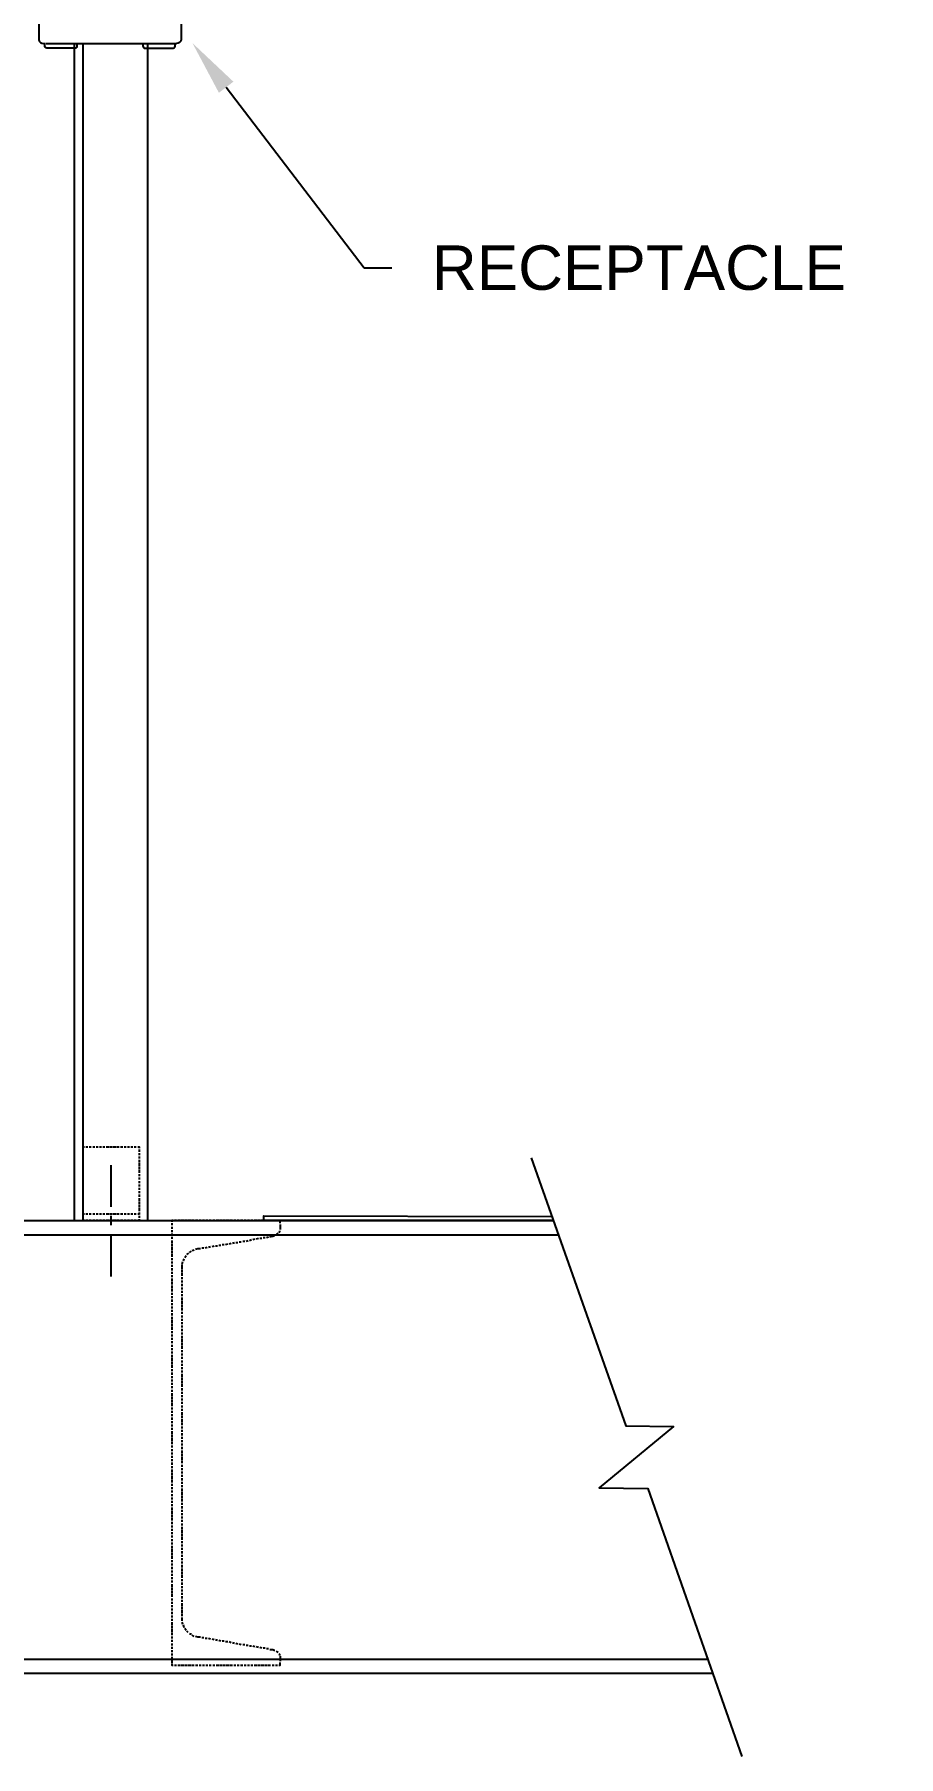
# Model space of a CAD drawing. Header units: feet. Extents: x -159 to 1687, y 0 to 1556.
# Drawn here: x 1426.48 to 1449.81, y 996.34 to 1042.83 of the extents above; entities that cross this region are included whole.
import ezdxf
from ezdxf import colors
from ezdxf.entities.mleader import LeaderData, LeaderLine
from ezdxf.math import Vec2, Vec3

# ---------------------------------------------------------------- set-up
doc = ezdxf.new("R2010")
doc.units = ezdxf.units.FT
doc.header["$MEASUREMENT"] = 0
for name, color, linetype in [('G-ANNO-TEXT', 1, 'Continuous'), ('PDF8_0', 7, 'Continuous'), ('PDF8_LP_OBJ-Hidden', 7, 'Continuous'), ('PDF8_LP_OBJ-Misc', 7, 'Continuous'), ('PDF8_LP_OBJ-Text', 7, 'Continuous'), ('PDF8_Top Plate', 7, 'Continuous')]:
    doc.layers.add(name, color=color, linetype=linetype)
doc.styles.add('NEI-A', font='arial.ttf')

msp = doc.modelspace()

# ---------------------------------------------------------------- linework, layer by layer
at = {"layer": 'PDF8_0', "lineweight": 25}
msp.add_lwpolyline([(1439.88849, 1012.50026), (1442.4474, 1005.26535), (1443.73606, 1005.24695), (1441.72943, 1003.5901), (1443.0365, 1003.57169), (1445.577, 996.33678)], dxfattribs=at)
at = {"layer": 'PDF8_LP_OBJ-Hidden', "lineweight": 25}
for points in [[(1427.79349, 1012.75799), (1427.79349, 1012.79481), (1427.83031, 1012.79481)], [(1427.79349, 1012.66594), (1427.79349, 1012.72117)], [(1427.79349, 1012.5739), (1427.79349, 1012.62912)], [(1427.86713, 1012.79481), (1427.92236, 1012.79481)], [(1427.95918, 1012.79481), (1428.01441, 1012.79481)], [(1428.05123, 1012.79481), (1428.10645, 1012.79481)], [(1428.14327, 1012.79481), (1428.1985, 1012.79481)], [(1428.23532, 1012.79481), (1428.29055, 1012.79481)], [(1428.32737, 1012.79481), (1428.3826, 1012.79481)], [(1428.41942, 1012.79481), (1428.49305, 1012.79481)], [(1428.51146, 1012.79481), (1428.5851, 1012.79481)], [(1428.60351, 1012.79481), (1428.67715, 1012.79481)], [(1428.69556, 1012.79481), (1428.76919, 1012.79481)], [(1428.80601, 1012.79481), (1428.86124, 1012.79481)], [(1428.89806, 1012.79481), (1428.95329, 1012.79481)], [(1428.99011, 1012.79481), (1429.04534, 1012.79481)], [(1429.08215, 1012.79481), (1429.13738, 1012.79481)], [(1429.1742, 1012.79481), (1429.22943, 1012.79481)], [(1429.26625, 1012.79481), (1429.30307, 1012.79481), (1429.30307, 1012.75799)], [(1429.30307, 1012.72117), (1429.30307, 1012.66594)], [(1429.30307, 1012.62912), (1429.30307, 1012.5739)], [(1427.79349, 1012.48185), (1427.79349, 1012.53708)], [(1427.79349, 1012.37139), (1427.79349, 1012.44503)], [(1427.79349, 1012.27935), (1427.79349, 1012.35298)], [(1427.79349, 1012.1873), (1427.79349, 1012.26094)], [(1427.79349, 1012.09525), (1427.79349, 1012.16889)], [(1429.30307, 1012.53708), (1429.30307, 1012.48185)], [(1429.30307, 1012.44503), (1429.30307, 1012.37139)], [(1429.30307, 1012.35298), (1429.30307, 1012.27935)], [(1429.30307, 1012.26094), (1429.30307, 1012.1873)], [(1429.30307, 1012.16889), (1429.30307, 1012.09525)], [(1427.79349, 1012.0032), (1427.79349, 1012.05843)], [(1427.79349, 1011.91116), (1427.79349, 1011.96639)], [(1427.79349, 1011.81911), (1427.79349, 1011.87434)], [(1427.79349, 1011.72706), (1427.79349, 1011.78229)], [(1427.79349, 1011.63502), (1427.79349, 1011.69024)], [(1429.30307, 1012.05843), (1429.30307, 1012.0032)], [(1429.30307, 1011.96639), (1429.30307, 1011.91116)], [(1429.30307, 1011.87434), (1429.30307, 1011.81911)], [(1429.30307, 1011.78229), (1429.30307, 1011.72706)], [(1429.30307, 1011.69024), (1429.30307, 1011.63502)], [(1427.79349, 1011.54297), (1427.79349, 1011.5982)], [(1427.79349, 1011.45092), (1427.79349, 1011.50615)], [(1427.79349, 1011.34047), (1427.79349, 1011.4141)], [(1427.79349, 1011.24842), (1427.79349, 1011.32206)], [(1427.79349, 1011.15637), (1427.79349, 1011.23001)], [(1429.30307, 1011.5982), (1429.30307, 1011.54297)], [(1429.30307, 1011.50615), (1429.30307, 1011.45092)], [(1429.30307, 1011.4141), (1429.30307, 1011.34047)], [(1429.30307, 1011.32206), (1429.30307, 1011.24842)], [(1429.30307, 1011.23001), (1429.30307, 1011.15637)], [(1427.79349, 1011.06432), (1427.79349, 1011.13796)], [(1427.79349, 1010.97228), (1427.79349, 1011.0275)], [(1427.79349, 1010.99069), (1427.83031, 1010.99069)], [(1427.79349, 1010.88023), (1427.79349, 1010.93546)], [(1427.83031, 1010.80659), (1427.79349, 1010.80659), (1427.79349, 1010.84341)], [(1427.86713, 1010.99069), (1427.92236, 1010.99069)], [(1427.92236, 1010.80659), (1427.86713, 1010.80659)], [(1427.95918, 1010.99069), (1428.01441, 1010.99069)], [(1428.01441, 1010.80659), (1427.95918, 1010.80659)], [(1428.05123, 1010.99069), (1428.10645, 1010.99069)], [(1428.10645, 1010.80659), (1428.05123, 1010.80659)], [(1428.14327, 1010.99069), (1428.1985, 1010.99069)], [(1428.1985, 1010.80659), (1428.14327, 1010.80659)], [(1428.23532, 1010.99069), (1428.29055, 1010.99069)], [(1428.29055, 1010.80659), (1428.23532, 1010.80659)], [(1428.32737, 1010.99069), (1428.3826, 1010.99069)], [(1428.3826, 1010.80659), (1428.32737, 1010.80659)], [(1428.41942, 1010.99069), (1428.49305, 1010.99069)], [(1428.49305, 1010.80659), (1428.41942, 1010.80659)], [(1428.51146, 1010.99069), (1428.5851, 1010.99069)], [(1428.5851, 1010.80659), (1428.51146, 1010.80659)], [(1428.60351, 1010.99069), (1428.67715, 1010.99069)], [(1428.67715, 1010.80659), (1428.60351, 1010.80659)], [(1428.69556, 1010.99069), (1428.76919, 1010.99069)], [(1428.76919, 1010.80659), (1428.69556, 1010.80659)], [(1428.80601, 1010.99069), (1428.86124, 1010.99069)], [(1428.86124, 1010.80659), (1428.80601, 1010.80659)], [(1428.89806, 1010.99069), (1428.95329, 1010.99069)], [(1428.95329, 1010.80659), (1428.89806, 1010.80659)], [(1428.99011, 1010.99069), (1429.04534, 1010.99069)], [(1429.04534, 1010.80659), (1428.99011, 1010.80659)], [(1429.08215, 1010.99069), (1429.13738, 1010.99069)], [(1429.13738, 1010.80659), (1429.08215, 1010.80659)], [(1429.1742, 1010.99069), (1429.22943, 1010.99069)], [(1429.22943, 1010.80659), (1429.1742, 1010.80659)], [(1429.26625, 1010.99069), (1429.30307, 1010.99069)], [(1429.30307, 1010.84341), (1429.30307, 1010.80659), (1429.26625, 1010.80659)], [(1429.30307, 1011.13796), (1429.30307, 1011.06432)], [(1429.30307, 1011.0275), (1429.30307, 1010.97228)], [(1429.30307, 1010.93546), (1429.30307, 1010.88023)], [(1430.22354, 1010.80659), (1430.18672, 1010.80659), (1430.18672, 1010.76977)], [(1430.18672, 1010.73295), (1430.18672, 1010.67773)], [(1430.31559, 1010.80659), (1430.26036, 1010.80659)], [(1430.42604, 1010.80659), (1430.3524, 1010.80659)], [(1430.51809, 1010.80659), (1430.44445, 1010.80659)], [(1430.61014, 1010.80659), (1430.5365, 1010.80659)], [(1430.70218, 1010.80659), (1430.62855, 1010.80659)], [(1430.79423, 1010.80659), (1430.72059, 1010.80659)], [(1430.88628, 1010.80659), (1430.83105, 1010.80659)], [(1430.97833, 1010.80659), (1430.9231, 1010.80659)], [(1431.07037, 1010.80659), (1431.01514, 1010.80659)], [(1431.16242, 1010.80659), (1431.10719, 1010.80659)], [(1431.25447, 1010.80659), (1431.19924, 1010.80659)], [(1431.34651, 1010.80659), (1431.29129, 1010.80659)], [(1431.45697, 1010.80659), (1431.38333, 1010.80659)], [(1431.54902, 1010.80659), (1431.47538, 1010.80659)], [(1431.64106, 1010.80659), (1431.56743, 1010.80659)], [(1431.73311, 1010.80659), (1431.65947, 1010.80659)], [(1431.82516, 1010.80659), (1431.75152, 1010.80659)], [(1431.91721, 1010.80659), (1431.86198, 1010.80659)], [(1432.00925, 1010.80659), (1431.95402, 1010.80659)], [(1432.1013, 1010.80659), (1432.04607, 1010.80659)], [(1432.19335, 1010.80659), (1432.13812, 1010.80659)], [(1432.28539, 1010.80659), (1432.23017, 1010.80659)], [(1432.37744, 1010.80659), (1432.32221, 1010.80659)], [(1432.4879, 1010.80659), (1432.41426, 1010.80659)], [(1432.57995, 1010.80659), (1432.50631, 1010.80659)], [(1432.67199, 1010.80659), (1432.59835, 1010.80659)], [(1432.76404, 1010.80659), (1432.6904, 1010.80659)], [(1432.85609, 1010.80659), (1432.78245, 1010.80659)], [(1432.94813, 1010.80659), (1432.89291, 1010.80659)], [(1433.04018, 1010.80659), (1432.98495, 1010.80659)], [(1433.11382, 1010.73295), (1433.11382, 1010.80659), (1433.077, 1010.80659)], [(1433.11382, 1010.69614), (1433.11382, 1010.56727)], [(1430.18672, 1010.64091), (1430.18672, 1010.58568)], [(1430.18672, 1010.54886), (1430.18672, 1010.49363)], [(1430.18672, 1010.45681), (1430.18672, 1010.40158)], [(1430.18672, 1010.36477), (1430.18672, 1010.30954)], [(1430.18672, 1010.27272), (1430.18672, 1010.19908)], [(1432.00925, 1010.2359), (1432.06448, 1010.2359)], [(1432.1013, 1010.25431), (1432.15653, 1010.25431)], [(1432.19335, 1010.25431), (1432.24858, 1010.27272)], [(1432.28539, 1010.27272), (1432.34062, 1010.29113)], [(1432.37744, 1010.29113), (1432.43267, 1010.30954)], [(1432.46949, 1010.30954), (1432.52472, 1010.32795)], [(1432.56154, 1010.32795), (1432.61676, 1010.32795)], [(1432.65358, 1010.34636), (1432.70881, 1010.34636)], [(1432.74563, 1010.34636), (1432.80086, 1010.36477)], [(1432.83768, 1010.36477), (1432.91131, 1010.38318), (1432.94813, 1010.40158), (1432.96654, 1010.40158)], [(1433.05859, 1010.45681), (1433.02177, 1010.4384), (1433.00336, 1010.41999)], [(1433.09541, 1010.53045), (1433.09541, 1010.51204), (1433.077, 1010.47522)], [(1430.18672, 1010.18067), (1430.18672, 1010.10703)], [(1430.18672, 1010.08862), (1430.18672, 1010.01499)], [(1430.18672, 1009.99658), (1430.18672, 1009.92294)], [(1430.18672, 1009.90453), (1430.18672, 1009.83089)], [(1430.18672, 1009.79407), (1430.18672, 1009.73885)], [(1430.49968, 1009.72044), (1430.51809, 1009.77566)], [(1430.5365, 1009.81248), (1430.57332, 1009.86771)], [(1430.59173, 1009.88612), (1430.64696, 1009.92294)], [(1430.66537, 1009.94135), (1430.72059, 1009.97817)], [(1430.739, 1009.99658), (1430.79423, 1010.01499)], [(1430.83105, 1010.0334), (1430.88628, 1010.05181), (1430.95992, 1010.05181)], [(1430.99673, 1010.07021), (1431.05196, 1010.07021)], [(1431.08878, 1010.07021), (1431.14401, 1010.08862)], [(1431.18083, 1010.08862), (1431.23606, 1010.10703)], [(1431.27288, 1010.10703), (1431.3281, 1010.12544)], [(1431.36492, 1010.12544), (1431.42015, 1010.12544)], [(1431.45697, 1010.14385), (1431.5122, 1010.14385)], [(1431.54902, 1010.16226), (1431.60425, 1010.16226)], [(1431.64106, 1010.16226), (1431.69629, 1010.18067)], [(1431.73311, 1010.18067), (1431.78834, 1010.19908)], [(1431.82516, 1010.19908), (1431.88039, 1010.21749)], [(1431.91721, 1010.21749), (1431.97243, 1010.21749)], [(1430.18672, 1009.70203), (1430.18672, 1009.6468)], [(1430.18672, 1009.60998), (1430.18672, 1009.55475)], [(1430.18672, 1009.51793), (1430.18672, 1009.4627)], [(1430.18672, 1009.42588), (1430.18672, 1009.37066)], [(1430.18672, 1009.33384), (1430.18672, 1009.27861)], [(1430.46286, 1009.62839), (1430.48127, 1009.70203)], [(1430.46286, 1009.49952), (1430.46286, 1009.60998)], [(1430.46286, 1009.40748), (1430.46286, 1009.48111)], [(1430.46286, 1009.31543), (1430.46286, 1009.38907)], [(1430.18672, 1009.24179), (1430.18672, 1009.16815)], [(1430.18672, 1009.14974), (1430.18672, 1009.07611)], [(1430.18672, 1009.0577), (1430.18672, 1008.98406)], [(1430.18672, 1008.96565), (1430.18672, 1008.89201)], [(1430.18672, 1008.85519), (1430.18672, 1008.79996)], [(1430.46286, 1009.22338), (1430.46286, 1009.27861)], [(1430.46286, 1009.13133), (1430.46286, 1009.18656)], [(1430.46286, 1009.03929), (1430.46286, 1009.09452)], [(1430.46286, 1008.94724), (1430.46286, 1009.00247)], [(1430.46286, 1008.85519), (1430.46286, 1008.91042)], [(1430.18672, 1008.76315), (1430.18672, 1008.70792)], [(1430.18672, 1008.6711), (1430.18672, 1008.61587)], [(1430.18672, 1008.57905), (1430.18672, 1008.52382)], [(1430.18672, 1008.487), (1430.18672, 1008.43178)], [(1430.18672, 1008.39496), (1430.18672, 1008.33973)], [(1430.46286, 1008.76315), (1430.46286, 1008.81837)], [(1430.46286, 1008.65269), (1430.46286, 1008.72633)], [(1430.46286, 1008.56064), (1430.46286, 1008.63428)], [(1430.46286, 1008.46859), (1430.46286, 1008.54223)], [(1430.46286, 1008.37655), (1430.46286, 1008.45019)], [(1430.18672, 1008.30291), (1430.18672, 1008.24768)], [(1430.18672, 1008.21086), (1430.18672, 1008.13723)], [(1430.18672, 1008.11882), (1430.18672, 1008.04518)], [(1430.18672, 1008.02677), (1430.18672, 1007.95313)], [(1430.18672, 1007.93472), (1430.18672, 1007.86108)], [(1430.46286, 1008.2845), (1430.46286, 1008.33973)], [(1430.46286, 1008.19245), (1430.46286, 1008.24768)], [(1430.46286, 1008.10041), (1430.46286, 1008.15563)], [(1430.46286, 1008.00836), (1430.46286, 1008.06359)], [(1430.46286, 1007.91631), (1430.46286, 1007.97154)], [(1430.18672, 1007.82426), (1430.18672, 1007.76904)], [(1430.18672, 1007.73222), (1430.18672, 1007.67699)], [(1430.18672, 1007.64017), (1430.18672, 1007.58494)], [(1430.18672, 1007.54812), (1430.18672, 1007.4929)], [(1430.18672, 1007.45608), (1430.18672, 1007.40085)], [(1430.46286, 1007.82426), (1430.46286, 1007.87949)], [(1430.46286, 1007.73222), (1430.46286, 1007.78745)], [(1430.46286, 1007.62176), (1430.46286, 1007.6954)], [(1430.46286, 1007.52971), (1430.46286, 1007.60335)], [(1430.46286, 1007.43767), (1430.46286, 1007.5113)], [(1430.18672, 1007.36403), (1430.18672, 1007.3088)], [(1430.18672, 1007.27198), (1430.18672, 1007.21675)], [(1430.18672, 1007.17994), (1430.18672, 1007.1063)], [(1430.18672, 1007.08789), (1430.18672, 1007.01425)], [(1430.18672, 1006.99584), (1430.18672, 1006.9222)], [(1430.46286, 1007.34562), (1430.46286, 1007.41926)], [(1430.46286, 1007.25357), (1430.46286, 1007.3088)], [(1430.46286, 1007.16153), (1430.46286, 1007.21675)], [(1430.46286, 1007.06948), (1430.46286, 1007.12471)], [(1430.46286, 1006.97743), (1430.46286, 1007.03266)], [(1430.18672, 1006.90379), (1430.18672, 1006.83016)], [(1430.18672, 1006.79334), (1430.18672, 1006.73811)], [(1430.18672, 1006.70129), (1430.18672, 1006.64606)], [(1430.18672, 1006.60924), (1430.18672, 1006.55401)], [(1430.18672, 1006.5172), (1430.18672, 1006.46197)], [(1430.46286, 1006.88538), (1430.46286, 1006.94061)], [(1430.46286, 1006.79334), (1430.46286, 1006.84857)], [(1430.46286, 1006.70129), (1430.46286, 1006.75652)], [(1430.46286, 1006.59083), (1430.46286, 1006.66447)], [(1430.46286, 1006.49879), (1430.46286, 1006.57242)], [(1430.18672, 1006.42515), (1430.18672, 1006.36992)], [(1430.18672, 1006.3331), (1430.18672, 1006.27787)], [(1430.18672, 1006.24105), (1430.18672, 1006.18583)], [(1430.18672, 1006.14901), (1430.18672, 1006.07537)], [(1430.18672, 1006.05696), (1430.18672, 1005.98332)], [(1430.46286, 1006.40674), (1430.46286, 1006.48038)], [(1430.46286, 1006.31469), (1430.46286, 1006.38833)], [(1430.46286, 1006.22264), (1430.46286, 1006.27787)], [(1430.46286, 1006.1306), (1430.46286, 1006.18583)], [(1430.46286, 1006.03855), (1430.46286, 1006.09378)], [(1430.18672, 1005.96491), (1430.18672, 1005.89128)], [(1430.18672, 1005.87287), (1430.18672, 1005.79923)], [(1430.18672, 1005.76241), (1430.18672, 1005.70718)], [(1430.18672, 1005.67036), (1430.18672, 1005.61513)], [(1430.46286, 1005.9465), (1430.46286, 1006.00173)], [(1430.46286, 1005.85446), (1430.46286, 1005.90968)], [(1430.46286, 1005.76241), (1430.46286, 1005.81764)], [(1430.46286, 1005.67036), (1430.46286, 1005.72559)], [(1430.46286, 1005.55991), (1430.46286, 1005.63354)], [(1430.18672, 1005.57832), (1430.18672, 1005.52309)], [(1430.18672, 1005.48627), (1430.18672, 1005.43104)], [(1430.18672, 1005.39422), (1430.18672, 1005.33899)], [(1430.18672, 1005.30217), (1430.18672, 1005.24695)], [(1430.18672, 1005.21013), (1430.18672, 1005.1549)], [(1430.18672, 1005.11808), (1430.18672, 1005.04444)], [(1430.46286, 1005.46786), (1430.46286, 1005.5415)], [(1430.46286, 1005.37581), (1430.46286, 1005.44945)], [(1430.46286, 1005.28376), (1430.46286, 1005.3574)], [(1430.46286, 1005.19172), (1430.46286, 1005.24695)], [(1430.46286, 1005.09967), (1430.46286, 1005.1549)], [(1430.18672, 1005.02603), (1430.18672, 1004.95239)], [(1430.18672, 1004.93399), (1430.18672, 1004.86035)], [(1430.18672, 1004.84194), (1430.18672, 1004.7683)], [(1430.18672, 1004.73148), (1430.18672, 1004.67625)], [(1430.46286, 1005.00762), (1430.46286, 1005.06285)], [(1430.46286, 1004.91558), (1430.46286, 1004.9708)], [(1430.46286, 1004.82353), (1430.46286, 1004.87876)], [(1430.46286, 1004.73148), (1430.46286, 1004.78671)], [(1430.46286, 1004.63943), (1430.46286, 1004.69466)], [(1430.18672, 1004.63943), (1430.18672, 1004.58421)], [(1430.18672, 1004.54739), (1430.18672, 1004.49216)], [(1430.18672, 1004.45534), (1430.18672, 1004.40011)], [(1430.18672, 1004.36329), (1430.18672, 1004.30806)], [(1430.18672, 1004.27125), (1430.18672, 1004.21602)], [(1430.46286, 1004.52898), (1430.46286, 1004.60262)], [(1430.46286, 1004.43693), (1430.46286, 1004.51057)], [(1430.46286, 1004.34488), (1430.46286, 1004.41852)], [(1430.46286, 1004.25284), (1430.46286, 1004.32647)], [(1430.46286, 1004.16079), (1430.46286, 1004.21602)], [(1430.18672, 1004.1792), (1430.18672, 1004.12397)], [(1430.18672, 1004.08715), (1430.18672, 1004.01351)], [(1430.18672, 1003.9951), (1430.18672, 1003.92147)], [(1430.18672, 1003.90306), (1430.18672, 1003.82942)], [(1430.18672, 1003.81101), (1430.18672, 1003.73737)], [(1430.46286, 1004.06874), (1430.46286, 1004.12397)], [(1430.46286, 1003.9767), (1430.46286, 1004.03192)], [(1430.46286, 1003.88465), (1430.46286, 1003.93988)], [(1430.46286, 1003.7926), (1430.46286, 1003.84783)], [(1430.46286, 1003.70055), (1430.46286, 1003.75578)], [(1430.18672, 1003.70055), (1430.18672, 1003.64533)], [(1430.18672, 1003.60851), (1430.18672, 1003.55328)], [(1430.18672, 1003.51646), (1430.18672, 1003.46123)], [(1430.18672, 1003.42441), (1430.18672, 1003.36918)], [(1430.18672, 1003.33237), (1430.18672, 1003.27714)], [(1430.46286, 1003.60851), (1430.46286, 1003.66373)], [(1430.46286, 1003.49805), (1430.46286, 1003.57169)], [(1430.46286, 1003.406), (1430.46286, 1003.47964)], [(1430.46286, 1003.31396), (1430.46286, 1003.38759)], [(1430.46286, 1003.22191), (1430.46286, 1003.29555)], [(1430.18672, 1003.24032), (1430.18672, 1003.18509)], [(1430.18672, 1003.14827), (1430.18672, 1003.09304)], [(1430.18672, 1003.05622), (1430.18672, 1002.98259)], [(1430.18672, 1002.96418), (1430.18672, 1002.89054)], [(1430.18672, 1002.87213), (1430.18672, 1002.79849)], [(1430.46286, 1003.12986), (1430.46286, 1003.18509)], [(1430.46286, 1003.03781), (1430.46286, 1003.09304)], [(1430.46286, 1002.94577), (1430.46286, 1003.001)], [(1430.46286, 1002.85372), (1430.46286, 1002.90895)], [(1430.46286, 1002.76167), (1430.46286, 1002.8169)], [(1430.18672, 1002.78008), (1430.18672, 1002.70644)], [(1430.18672, 1002.66963), (1430.18672, 1002.6144)], [(1430.18672, 1002.57758), (1430.18672, 1002.52235)], [(1430.18672, 1002.48553), (1430.18672, 1002.4303)], [(1430.18672, 1002.39348), (1430.18672, 1002.33826)], [(1430.46286, 1002.66963), (1430.46286, 1002.72485)], [(1430.46286, 1002.57758), (1430.46286, 1002.63281)], [(1430.46286, 1002.46712), (1430.46286, 1002.54076)], [(1430.46286, 1002.37508), (1430.46286, 1002.44871)], [(1430.46286, 1002.28303), (1430.46286, 1002.35667)], [(1430.18672, 1002.30144), (1430.18672, 1002.24621)], [(1430.18672, 1002.20939), (1430.18672, 1002.15416)], [(1430.18672, 1002.11734), (1430.18672, 1002.06211)], [(1430.18672, 1002.0253), (1430.18672, 1001.95166)], [(1430.18672, 1001.93325), (1430.18672, 1001.85961)], [(1430.46286, 1002.19098), (1430.46286, 1002.26462)], [(1430.46286, 1002.09893), (1430.46286, 1002.15416)], [(1430.46286, 1002.00689), (1430.46286, 1002.06211)], [(1430.46286, 1001.91484), (1430.46286, 1001.97007)], [(1430.46286, 1001.82279), (1430.46286, 1001.87802)], [(1430.18672, 1001.8412), (1430.18672, 1001.76756)], [(1430.18672, 1001.74915), (1430.18672, 1001.67552)], [(1430.18672, 1001.6387), (1430.18672, 1001.58347)], [(1430.18672, 1001.54665), (1430.18672, 1001.49142)], [(1430.18672, 1001.4546), (1430.18672, 1001.39938)], [(1430.46286, 1001.73075), (1430.46286, 1001.78597)], [(1430.46286, 1001.6387), (1430.46286, 1001.69393)], [(1430.46286, 1001.54665), (1430.46286, 1001.60188)], [(1430.46286, 1001.43619), (1430.46286, 1001.50983)], [(1430.46286, 1001.34415), (1430.46286, 1001.41779)], [(1430.18672, 1001.36256), (1430.18672, 1001.30733)], [(1430.18672, 1001.27051), (1430.18672, 1001.21528)], [(1430.18672, 1001.17846), (1430.18672, 1001.12323)], [(1430.18672, 1001.08642), (1430.18672, 1001.03119)], [(1430.18672, 1000.99437), (1430.18672, 1000.92073)], [(1430.46286, 1001.2521), (1430.46286, 1001.32574)], [(1430.46286, 1001.16005), (1430.46286, 1001.23369)], [(1430.46286, 1001.06801), (1430.46286, 1001.12323)], [(1430.46286, 1000.97596), (1430.46286, 1001.03119)], [(1430.46286, 1000.88391), (1430.46286, 1000.93914)], [(1430.18672, 1000.90232), (1430.18672, 1000.82868)], [(1430.18672, 1000.81027), (1430.18672, 1000.73664)], [(1430.18672, 1000.71823), (1430.18672, 1000.64459)], [(1430.18672, 1000.60777), (1430.18672, 1000.55254)], [(1430.18672, 1000.51572), (1430.18672, 1000.46049)], [(1430.46286, 1000.79186), (1430.46286, 1000.84709)], [(1430.46286, 1000.69982), (1430.46286, 1000.75505)], [(1430.46286, 1000.60777), (1430.46286, 1000.663)], [(1430.46286, 1000.51572), (1430.46286, 1000.57095)], [(1430.46286, 1000.40527), (1430.46286, 1000.4789)], [(1430.18672, 1000.42368), (1430.18672, 1000.36845)], [(1430.18672, 1000.33163), (1430.18672, 1000.2764)], [(1430.18672, 1000.23958), (1430.18672, 1000.18435)], [(1430.18672, 1000.14753), (1430.18672, 1000.09231)], [(1430.18672, 1000.05549), (1430.18672, 1000.00026)], [(1430.46286, 1000.31322), (1430.46286, 1000.38686)], [(1430.46286, 1000.22117), (1430.46286, 1000.29481)], [(1430.46286, 1000.12913), (1430.46286, 1000.20276)], [(1430.46286, 1000.00026), (1430.46286, 1000.09231)], [(1430.18672, 999.96344), (1430.18672, 999.8898)], [(1430.18672, 999.87139), (1430.18672, 999.79776)], [(1430.18672, 999.77935), (1430.18672, 999.70571)], [(1430.18672, 999.6873), (1430.18672, 999.61366)], [(1430.18672, 999.57684), (1430.18672, 999.52161)], [(1430.48127, 999.90821), (1430.46286, 999.96344)], [(1430.51809, 999.81617), (1430.49968, 999.8898)], [(1430.57332, 999.74253), (1430.5365, 999.79776)], [(1430.62855, 999.6873), (1430.59173, 999.72412)], [(1430.72059, 999.63207), (1430.66537, 999.65048)], [(1430.79423, 999.57684), (1430.739, 999.61366)], [(1430.95992, 999.55843), (1430.88628, 999.55843), (1430.83105, 999.57684)], [(1431.05196, 999.54002), (1430.99673, 999.54002)], [(1430.18672, 999.4848), (1430.18672, 999.42957)], [(1430.18672, 999.39275), (1430.18672, 999.33752)], [(1430.18672, 999.3007), (1430.18672, 999.24547)], [(1430.18672, 999.20865), (1430.18672, 999.15343)], [(1430.18672, 999.11661), (1430.18672, 999.06138)], [(1431.14401, 999.52161), (1431.08878, 999.52161)], [(1431.23606, 999.5032), (1431.18083, 999.52161)], [(1431.3281, 999.4848), (1431.27288, 999.5032)], [(1431.42015, 999.46639), (1431.36492, 999.4848)], [(1431.5122, 999.44798), (1431.45697, 999.46639)], [(1431.60425, 999.44798), (1431.54902, 999.44798)], [(1431.69629, 999.42957), (1431.64106, 999.42957)], [(1431.78834, 999.41116), (1431.73311, 999.42957)], [(1431.88039, 999.39275), (1431.82516, 999.41116)], [(1431.97243, 999.37434), (1431.91721, 999.39275)], [(1432.06448, 999.35593), (1432.00925, 999.37434)], [(1432.15653, 999.35593), (1432.1013, 999.35593)], [(1432.24858, 999.33752), (1432.19335, 999.33752)], [(1432.34062, 999.31911), (1432.28539, 999.31911)], [(1432.43267, 999.3007), (1432.37744, 999.31911)], [(1432.52472, 999.28229), (1432.46949, 999.3007)], [(1432.61676, 999.26388), (1432.56154, 999.28229)], [(1432.70881, 999.26388), (1432.65358, 999.26388)], [(1432.80086, 999.24547), (1432.74563, 999.24547)], [(1432.83768, 999.22706), (1432.91131, 999.22706), (1432.94813, 999.20865), (1432.96654, 999.20865)], [(1433.00336, 999.19024), (1433.02177, 999.17184), (1433.05859, 999.15343)], [(1433.077, 999.11661), (1433.09541, 999.0982), (1433.09541, 999.06138)], [(1430.18672, 999.02456), (1430.18672, 998.96933)], [(1430.18672, 998.93251), (1430.18672, 998.85887)], [(1430.18672, 998.84047), (1430.18672, 998.80365), (1430.22354, 998.80365)], [(1430.26036, 998.80365), (1430.31559, 998.80365)], [(1430.3524, 998.80365), (1430.42604, 998.80365)], [(1430.44445, 998.80365), (1430.51809, 998.80365)], [(1430.5365, 998.80365), (1430.61014, 998.80365)], [(1430.62855, 998.80365), (1430.70218, 998.80365)], [(1430.72059, 998.80365), (1430.79423, 998.80365)], [(1430.83105, 998.80365), (1430.88628, 998.80365)], [(1430.9231, 998.80365), (1430.97833, 998.80365)], [(1431.01514, 998.80365), (1431.07037, 998.80365)], [(1431.10719, 998.80365), (1431.16242, 998.80365)], [(1431.19924, 998.80365), (1431.25447, 998.80365)], [(1431.29129, 998.80365), (1431.34651, 998.80365)], [(1431.38333, 998.80365), (1431.45697, 998.80365)], [(1431.47538, 998.80365), (1431.54902, 998.80365)], [(1431.56743, 998.80365), (1431.64106, 998.80365)], [(1431.65947, 998.80365), (1431.73311, 998.80365)], [(1431.75152, 998.80365), (1431.82516, 998.80365)], [(1431.86198, 998.80365), (1431.91721, 998.80365)], [(1431.95402, 998.80365), (1432.00925, 998.80365)], [(1432.04607, 998.80365), (1432.1013, 998.80365)], [(1432.13812, 998.80365), (1432.19335, 998.80365)], [(1432.23017, 998.80365), (1432.28539, 998.80365)], [(1432.32221, 998.80365), (1432.37744, 998.80365)], [(1432.41426, 998.80365), (1432.4879, 998.80365)], [(1432.50631, 998.80365), (1432.57995, 998.80365)], [(1432.59835, 998.80365), (1432.67199, 998.80365)], [(1432.6904, 998.80365), (1432.76404, 998.80365)], [(1432.78245, 998.80365), (1432.85609, 998.80365)], [(1432.89291, 998.80365), (1432.94813, 998.80365)], [(1432.98495, 998.80365), (1433.04018, 998.80365)], [(1433.077, 998.80365), (1433.11382, 998.80365), (1433.11382, 998.87728)], [(1433.11382, 999.04297), (1433.11382, 998.9141)]]:
    msp.add_lwpolyline(points, dxfattribs=at)
at = {"layer": 'PDF8_LP_OBJ-Misc', "lineweight": 25}
for points in [[(1430.32074, 1047.16521), (1426.71589, 1047.16521, 0.41421346), (1426.59623, 1047.03634), (1426.59623, 1042.69172, 0.41421346), (1426.7251, 1042.58126), (1426.78033, 1042.58126)], [(1430.32074, 1047.16521, -0.41421346), (1430.4404, 1047.03634), (1430.4404, 1042.69172, -0.41421346), (1430.31154, 1042.58126)], [(1427.62716, 1042.58126), (1427.62716, 1042.51683, -0.41421429), (1427.57193, 1042.45239), (1426.83555, 1042.45239, -0.41421429), (1426.76192, 1042.50762), (1426.76192, 1042.58126)], [(1429.40947, 1042.58126), (1429.40947, 1042.51683, 0.41421429), (1429.4647, 1042.45239), (1430.20108, 1042.45239, 0.41421429), (1430.27472, 1042.50762), (1430.27472, 1042.58126)]]:
    msp.add_lwpolyline(points, format="xyb", dxfattribs=at)
for points in [[(1426.79874, 1042.58126), (1430.31154, 1042.58126)], [(1427.55417, 1042.58126), (1427.55417, 1010.80659), (1429.54239, 1010.80659), (1429.54239, 1042.58126)], [(1427.79349, 1010.80659), (1427.79349, 1042.58126)], [(1428.54828, 1011.17478), (1428.54828, 1012.29776)], [(1428.54828, 1010.67773), (1428.54828, 1010.93546)], [(1428.54828, 1009.29702), (1428.54828, 1010.41999)]]:
    msp.add_lwpolyline(points, dxfattribs=at)
at = {"layer": 'PDF8_LP_OBJ-Text', "lineweight": 25}
for points in [[(1444.78539, 998.58273), (1394.30675, 998.58273), (1394.30675, 1010.80659), (1440.496, 1010.80659)], [(1394.30675, 1010.41999), (1440.62486, 1010.41999)], [(1394.30675, 998.96933), (1444.65653, 998.96933)]]:
    msp.add_lwpolyline(points, dxfattribs=at)
at = {"layer": 'PDF8_Top Plate', "lineweight": 25}
msp.add_lwpolyline([(1440.496, 1010.80659), (1432.67199, 1010.80659), (1432.67199, 1010.93546), (1440.44077, 1010.91705)], dxfattribs=at)

# ---------------------------------------------------------------- leaders
at = {"layer": 'G-ANNO-TEXT'}
ml = msp.add_multileader_mtext('Standard', dxfattribs=at)
ml.set_content('RECEPTACLE', color=256, style='NEI-A')
ml.set_leader_properties()
ml.build(insert=Vec2(0, 0))
ml.multileader.update_dxf_attribs({"dogleg_length": 0.0625, "arrow_head_size": 1.5})
ctx = ml.context
ctx.base_point, ctx.char_height, ctx.arrow_head_size, ctx.landing_gap_size, ctx.plane_origin = Vec3(1436.13076, 1036.52214), 1.2, 1.5, 1.08, Vec3(1388.16871, 1026.36818)
notes = []
notes.append((ctx, [(0, (1, 1, 0), (1435.38076, 1036.52214), (1, 0), 0.75, [(0, [(1430.74504, 1042.5939)], 0, [])])]))
ctx.mtext.insert, ctx.mtext.width, ctx.mtext.flow_direction = Vec3(1437.21076, 1037.13237), 12, 5
ctx.mtext.has_bg_fill, ctx.mtext.bg_color, ctx.mtext.bg_scale_factor, ctx.mtext.bg_transparency, ctx.mtext.use_window_bg_color = 1, -1027028792, 1.5, 0, 1
for ctx, leaders in notes:
    for number, flags, end, landing, length, lines in leaders:
        leader = LeaderData()
        leader.index, (leader.has_last_leader_line, leader.has_dogleg_vector, leader.attachment_direction) = number, flags
        leader.last_leader_point, leader.dogleg_vector, leader.dogleg_length = Vec3(end), Vec3(landing), length
        for number, points, colour, breaks in lines:
            line = LeaderLine()
            line.index, line.vertices, line.color, line.breaks = number, Vec3.list(points), colors.encode_raw_color(colour), breaks
            leader.lines.append(line)
        ctx.leaders.append(leader)

doc.saveas('drawing.dxf')
